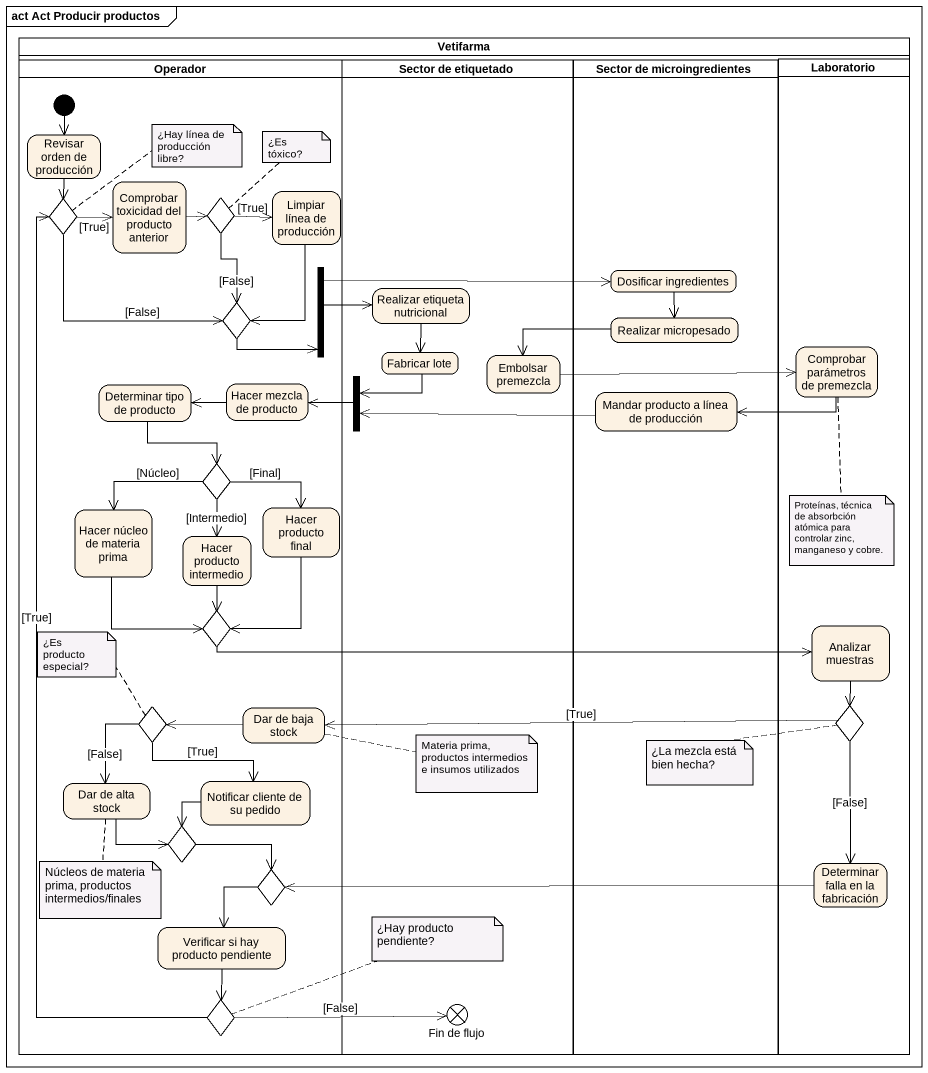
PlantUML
@startuml
mainframe act Act Producir productos
hide empty description
state Vetifarma <<partition>>
state Operador <<partition>> {
  state "Revisar orden de producción" as Revisar_orden_de_producción
  state choice1 <<choice>>
  state "Comprobar toxicidad del producto anterior" as Comprobar_toxicidad_del
  state choice2 <<choice>>
  state "Limpiar línea de producción" as Limpiar_línea_de_producción
  state fork1 <<fork>>
  state choice3 <<choice>>
  state "Determinar tipo de producto" as Determinar_tipo_de_producto
  state "Hacer mezcla de producto" as Hacer_mezcla_de_producto
  state choice4 <<choice>>
  state "Hacer núcleo de materia prima" as Hacer_núcleo_de_materia
  state "Hacer producto final" as Hacer_producto_final
  state "Hacer producto intermedio" as Hacer_producto_intermedio
  state choice5 <<choice>>
  state choice6 <<choice>>
  state "Dar de baja stock" as Dar_de_baja_stock
  state "Dar de alta stock" as Dar_de_alta_stock
  state "Notificar cliente de su pedido" as Notificar_cliente_de_su
  state choice8 <<choice>>
  state choice9 <<choice>>
  state "Verificar si hay producto pendiente" as Verificar_si_hay_producto
  state choice10 <<choice>>
  [*] --> Revisar_orden_de_producción
}
state "Sector de etiquetado" as Sector_de_etiquetado <<partition>> {
  state "Realizar etiqueta nutricional" as Realizar_etiqueta
  state fork2 <<join>>
  state "Fabricar lote" as Fabricar_lote
  state "Embolsar premezcla" as Embolsar_premezcla
  state "Fin de flujo" as Fin_de_flujo <<end>>
}
state "Sector de microingredientes" as Sector_de_microingredientes <<partition>> {
  state "Dosificar ingredientes" as Dosificar_ingredientes
  state "Realizar micropesado" as Realizar_micropesado
  state "Mandar producto a línea de producción" as Mandar_producto_a_línea_de
}
state Laboratorio <<partition>> {
  state "Comprobar parámetros de premezcla" as Comprobar_parámetros_de
  state "Analizar muestras" as Analizar_muestras
  state choice7 <<choice>>
  state "Determinar falla en la fabricación" as Determinar_falla_en_la
}
Revisar_orden_de_producción --> choice1
choice1 -right-> Comprobar_toxicidad_del : [True]
choice1 --> choice3 : [False]
Comprobar_toxicidad_del -right-> choice2
choice2 -right-> Limpiar_línea_de_producción : [True]
choice2 --> choice3 : [False]
Limpiar_línea_de_producción --> choice3
fork1 -right-> Realizar_etiqueta
fork1 -right-> Dosificar_ingredientes
Realizar_etiqueta --> Fabricar_lote
Dosificar_ingredientes --> Realizar_micropesado
choice3 -right-> fork1
Realizar_micropesado -left-> Embolsar_premezcla
Determinar_tipo_de_producto --> choice4
Hacer_mezcla_de_producto -left-> Determinar_tipo_de_producto
fork2 -left-> Hacer_mezcla_de_producto
Fabricar_lote --> fork2
Embolsar_premezcla -right-> Comprobar_parámetros_de
Mandar_producto_a_línea_de -left-> fork2
Comprobar_parámetros_de -left-> Mandar_producto_a_línea_de
choice4 --> Hacer_núcleo_de_materia : [Núcleo]
choice4 --> Hacer_producto_final : [Final]
choice4 --> Hacer_producto_intermedio : [Intermedio]
Hacer_núcleo_de_materia --> choice5
Hacer_producto_final --> choice5
Hacer_producto_intermedio --> choice5
choice5 -right-> Analizar_muestras
Analizar_muestras --> choice7
choice6 --> Dar_de_alta_stock : [False]
choice6 --> Notificar_cliente_de_su : [True]
Dar_de_baja_stock -left-> choice6
choice7 -left-> Dar_de_baja_stock : [True]
choice7 --> Determinar_falla_en_la : [False]
Dar_de_alta_stock -right-> choice8
Notificar_cliente_de_su -left-> choice8
choice8 -right-> choice9
Determinar_falla_en_la -left-> choice9
choice9 --> Verificar_si_hay_producto
Verificar_si_hay_producto --> choice10
choice10 -up-> choice1 : [True]
choice10 -right-> Fin_de_flujo : [False]
note right of choice1 : ¿Hay línea de producción libre?
note top of choice2 : ¿Es tóxico?
note bottom of Comprobar_parámetros_de : Proteínas, técnica de absorbción atómica para controlar zinc, manganeso y cobre.
note top of choice6 : ¿Es producto especial?
note right of Dar_de_baja_stock : Materia prima, productos intermedios e insumos utilizados
note left of choice7 : ¿La mezcla está bien hecha?
note bottom of Dar_de_alta_stock : Núcleos de materia prima, productos intermedios/finales
note right of choice10 : ¿Hay producto pendiente?
@enduml
